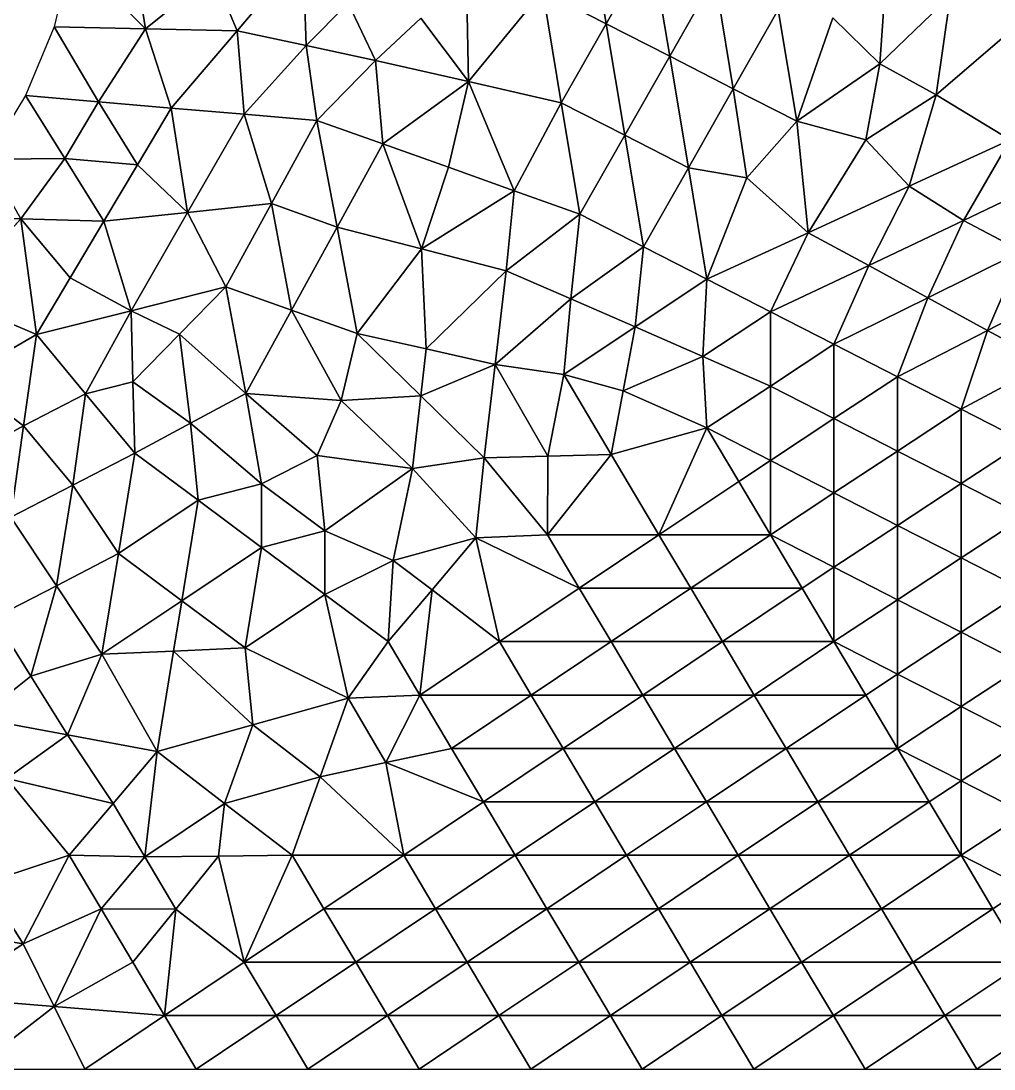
# Model space of a CAD drawing. Extents: x 100 to 350, y 100 to 150.
# Drawn here: x 308.81 to 329.27, y 100 to 122.03 of the extents above; entities that cross this region are included whole.
import ezdxf

# ---------------------------------------------------------------- set-up
doc = ezdxf.new("R2010")
doc.units = 0

msp = doc.modelspace()

# ---------------------------------------------------------------- linework, layer by layer
at = {"color": 1}
for p, q in [((320.727386, 124.315599), (321.118011, 121.971849)), ((321.118011, 121.971849), (320.727386, 124.315599)), ((311.433156, 121.866332), (311.122931, 123.82938)), ((311.122931, 123.82938), (311.433156, 121.866332)), ((321.118011, 121.971849), (322.063206, 123.632121)), ((322.063206, 123.632121), (321.118011, 121.971849)), ((322.453831, 121.288371), (322.063206, 123.632121)), ((322.063206, 123.632121), (322.453831, 121.288371)), ((311.433156, 121.866332), (309.876883, 123.435655)), ((309.876883, 123.435655), (311.433156, 121.866332)), ((314.737958, 123.446208), (313.355746, 121.822835)), ((313.355746, 121.822835), (314.737958, 123.446208)), ((314.737958, 123.446208), (314.812418, 121.511301)), ((314.812418, 121.511301), (314.737958, 123.446208)), ((326.87067, 121.125999), (327.01586, 123.241957)), ((327.01586, 123.241957), (326.87067, 121.125999)), ((312.862363, 123.022969), (311.433156, 121.866332)), ((311.433156, 121.866332), (312.862363, 123.022969)), ((313.355746, 121.822835), (312.862363, 123.022969)), ((312.862363, 123.022969), (313.355746, 121.822835)), ((318.220953, 120.755673), (318.175731, 122.976235)), ((318.175731, 122.976235), (318.220953, 120.755673)), ((323.399026, 122.948642), (322.453831, 121.288371)), ((322.453831, 121.288371), (323.399026, 122.948642)), ((323.789651, 120.604892), (323.399026, 122.948642)), ((323.399026, 122.948642), (323.789651, 120.604892)), ((319.782192, 122.655328), (318.220953, 120.755673)), ((318.220953, 120.755673), (319.782192, 122.655328)), ((320.172817, 120.311578), (319.782192, 122.655328)), ((321.118011, 121.971849), (319.782192, 122.655328)), ((319.782192, 122.655328), (320.172817, 120.311578)), ((319.782192, 122.655328), (321.118011, 121.971849)), ((326.87067, 121.125999), (328.35168, 122.558478)), ((328.35168, 122.558478), (326.87067, 121.125999)), ((328.052515, 120.480462), (328.35168, 122.558478)), ((328.35168, 122.558478), (328.052515, 120.480462)), ((314.812418, 121.511301), (315.690844, 122.404222)), ((315.690844, 122.404222), (314.812418, 121.511301)), ((316.26909, 121.199768), (315.690844, 122.404222)), ((315.690844, 122.404222), (316.26909, 121.199768)), ((317.222411, 122.088002), (316.26909, 121.199768)), ((316.26909, 121.199768), (317.222411, 122.088002)), ((317.222411, 122.088002), (318.220953, 120.755673)), ((318.220953, 120.755673), (317.222411, 122.088002)), ((324.734846, 122.265164), (323.789651, 120.604892)), ((323.789651, 120.604892), (324.734846, 122.265164)), ((325.125471, 119.921414), (324.734846, 122.265164)), ((324.734846, 122.265164), (325.125471, 119.921414)), ((325.885378, 122.095994), (325.125471, 119.921414)), ((325.125471, 119.921414), (325.885378, 122.095994)), ((326.87067, 121.125999), (325.885378, 122.095994)), ((325.885378, 122.095994), (326.87067, 121.125999)), ((309.510565, 121.90983), (311.433156, 121.866332)), ((311.433156, 121.866332), (309.510565, 121.90983)), ((309.510565, 121.90983), (310.4418, 120.329778)), ((310.4418, 120.329778), (309.510565, 121.90983)), ((310.4418, 120.329778), (311.433156, 121.866332)), ((311.433156, 121.866332), (310.4418, 120.329778)), ((311.433156, 121.866332), (311.973534, 120.199462)), ((313.355746, 121.822835), (311.433156, 121.866332)), ((311.433156, 121.866332), (313.355746, 121.822835)), ((311.973534, 120.199462), (311.433156, 121.866332)), ((320.172817, 120.311578), (321.118011, 121.971849)), ((321.118011, 121.971849), (320.172817, 120.311578)), ((322.453831, 121.288371), (321.118011, 121.971849)), ((321.118011, 121.971849), (321.508636, 119.628099)), ((321.118011, 121.971849), (322.453831, 121.288371)), ((321.508636, 119.628099), (321.118011, 121.971849)), ((329.6875, 121.875), (328.052515, 120.480462)), ((328.052515, 120.480462), (329.6875, 121.875)), ((311.973534, 120.199462), (313.355746, 121.822835)), ((313.355746, 121.822835), (311.973534, 120.199462)), ((313.505269, 120.069145), (313.355746, 121.822835)), ((313.355746, 121.822835), (314.812418, 121.511301)), ((314.812418, 121.511301), (313.355746, 121.822835)), ((313.355746, 121.822835), (313.505269, 120.069145)), ((313.505269, 120.069145), (314.812418, 121.511301)), ((314.812418, 121.511301), (313.505269, 120.069145)), ((315.037003, 119.938829), (314.812418, 121.511301)), ((314.812418, 121.511301), (316.26909, 121.199768)), ((314.812418, 121.511301), (315.037003, 119.938829)), ((316.26909, 121.199768), (314.812418, 121.511301)), ((316.26909, 121.199768), (315.037003, 119.938829)), ((315.037003, 119.938829), (316.26909, 121.199768)), ((316.418613, 119.446079), (316.26909, 121.199768)), ((318.220953, 120.755673), (316.26909, 121.199768)), ((316.26909, 121.199768), (316.418613, 119.446079)), ((316.26909, 121.199768), (318.220953, 120.755673)), ((321.508636, 119.628099), (322.453831, 121.288371)), ((322.453831, 121.288371), (321.508636, 119.628099)), ((322.453831, 121.288371), (323.789651, 120.604892)), ((322.844456, 118.944621), (322.453831, 121.288371)), ((323.789651, 120.604892), (322.453831, 121.288371)), ((322.453831, 121.288371), (322.844456, 118.944621)), ((325.125471, 119.921414), (326.87067, 121.125999)), ((326.87067, 121.125999), (325.125471, 119.921414)), ((326.579244, 119.531965), (326.87067, 121.125999)), ((326.87067, 121.125999), (326.579244, 119.531965)), ((326.87067, 121.125999), (328.052515, 120.480462)), ((328.052515, 120.480462), (326.87067, 121.125999)), ((316.418613, 119.446079), (318.220953, 120.755673)), ((318.220953, 120.755673), (316.418613, 119.446079)), ((318.220953, 120.755673), (317.800223, 118.953328)), ((317.800223, 118.953328), (318.220953, 120.755673)), ((320.172817, 120.311578), (318.220953, 120.755673)), ((318.220953, 120.755673), (319.181832, 118.460578)), ((319.181832, 118.460578), (318.220953, 120.755673)), ((318.220953, 120.755673), (320.172817, 120.311578)), ((323.789651, 120.604892), (322.844456, 118.944621)), ((322.844456, 118.944621), (323.789651, 120.604892)), ((324.071108, 118.729881), (323.789651, 120.604892)), ((323.789651, 120.604892), (325.125471, 119.921414)), ((325.125471, 119.921414), (323.789651, 120.604892)), ((323.789651, 120.604892), (324.071108, 118.729881)), ((308.910065, 120.460095), (310.4418, 120.329778)), ((309.732898, 119.139389), (308.910065, 120.460095)), ((310.4418, 120.329778), (308.910065, 120.460095)), ((308.910065, 120.460095), (309.732898, 119.139389)), ((309.732898, 119.139389), (310.4418, 120.329778)), ((310.4418, 120.329778), (309.732898, 119.139389)), ((311.973534, 120.199462), (310.4418, 120.329778)), ((310.4418, 120.329778), (311.264633, 119.009072)), ((310.4418, 120.329778), (311.973534, 120.199462)), ((311.264633, 119.009072), (310.4418, 120.329778)), ((319.181832, 118.460578), (320.172817, 120.311578)), ((320.172817, 120.311578), (319.181832, 118.460578)), ((321.508636, 119.628099), (320.172817, 120.311578)), ((320.172817, 120.311578), (320.563442, 117.967828)), ((320.172817, 120.311578), (321.508636, 119.628099)), ((320.563442, 117.967828), (320.172817, 120.311578)), ((326.579244, 119.531965), (328.052515, 120.480462)), ((328.052515, 120.480462), (326.579244, 119.531965)), ((328.052515, 120.480462), (327.486681, 118.554342)), ((327.486681, 118.554342), (328.052515, 120.480462)), ((329.612481, 119.531077), (328.052515, 120.480462)), ((328.052515, 120.480462), (329.612481, 119.531077)), ((311.973534, 120.199462), (311.264633, 119.009072)), ((311.264633, 119.009072), (311.973534, 120.199462)), ((311.973534, 120.199462), (313.505269, 120.069145)), ((312.31734, 118.004761), (311.973534, 120.199462)), ((313.505269, 120.069145), (311.973534, 120.199462)), ((311.973534, 120.199462), (312.31734, 118.004761)), ((312.31734, 118.004761), (313.505269, 120.069145)), ((313.505269, 120.069145), (312.31734, 118.004761)), ((314.078949, 118.19084), (313.505269, 120.069145)), ((313.505269, 120.069145), (315.037003, 119.938829)), ((313.505269, 120.069145), (314.078949, 118.19084)), ((315.037003, 119.938829), (313.505269, 120.069145)), ((315.037003, 119.938829), (314.078949, 118.19084)), ((314.078949, 118.19084), (315.037003, 119.938829)), ((315.037003, 119.938829), (316.418613, 119.446079)), ((316.418613, 119.446079), (315.037003, 119.938829)), ((315.037003, 119.938829), (315.460559, 117.698089)), ((315.460559, 117.698089), (315.037003, 119.938829)), ((325.125471, 119.921414), (324.071108, 118.729881)), ((324.071108, 118.729881), (325.125471, 119.921414)), ((325.125471, 119.921414), (326.579244, 119.531965)), ((326.579244, 119.531965), (325.125471, 119.921414)), ((325.125471, 119.921414), (325.360881, 117.577606)), ((325.360881, 117.577606), (325.125471, 119.921414)), ((320.563442, 117.967828), (321.508636, 119.628099)), ((321.508636, 119.628099), (320.563442, 117.967828)), ((321.508636, 119.628099), (322.844456, 118.944621)), ((321.899261, 117.284349), (321.508636, 119.628099)), ((322.844456, 118.944621), (321.508636, 119.628099)), ((321.508636, 119.628099), (321.899261, 117.284349)), ((315.460559, 117.698089), (316.418613, 119.446079)), ((316.418613, 119.446079), (315.460559, 117.698089)), ((316.418613, 119.446079), (317.23619, 117.237092)), ((317.800223, 118.953328), (316.418613, 119.446079)), ((316.418613, 119.446079), (317.800223, 118.953328)), ((317.23619, 117.237092), (316.418613, 119.446079)), ((325.360881, 117.577606), (326.579244, 119.531965)), ((326.579244, 119.531965), (325.360881, 117.577606)), ((326.579244, 119.531965), (327.486681, 118.554342)), ((327.486681, 118.554342), (326.579244, 119.531965)), ((327.486681, 118.554342), (329.612481, 119.531077)), ((329.612481, 119.531077), (327.486681, 118.554342)), ((329.612481, 119.531077), (328.630056, 117.83826)), ((328.630056, 117.83826), (329.612481, 119.531077)), ((309.732898, 119.139389), (308.09017, 119.122147)), ((308.09017, 119.122147), (309.732898, 119.139389)), ((308.09017, 119.122147), (308.813399, 117.873807)), ((308.813399, 117.873807), (308.09017, 119.122147)), ((309.732898, 119.139389), (308.813399, 117.873807)), ((308.813399, 117.873807), (309.732898, 119.139389)), ((310.555731, 117.818682), (309.732898, 119.139389)), ((309.732898, 119.139389), (311.264633, 119.009072)), ((311.264633, 119.009072), (309.732898, 119.139389)), ((309.732898, 119.139389), (310.555731, 117.818682)), ((311.264633, 119.009072), (310.555731, 117.818682)), ((310.555731, 117.818682), (311.264633, 119.009072)), ((311.264633, 119.009072), (312.31734, 118.004761)), ((312.31734, 118.004761), (311.264633, 119.009072)), ((317.800223, 118.953328), (317.23619, 117.237092)), ((317.23619, 117.237092), (317.800223, 118.953328)), ((317.800223, 118.953328), (319.181832, 118.460578)), ((319.181832, 118.460578), (317.800223, 118.953328)), ((322.844456, 118.944621), (321.899261, 117.284349)), ((321.899261, 117.284349), (322.844456, 118.944621)), ((322.844456, 118.944621), (324.071108, 118.729881)), ((323.235081, 116.600871), (322.844456, 118.944621)), ((324.071108, 118.729881), (322.844456, 118.944621)), ((322.844456, 118.944621), (323.235081, 116.600871)), ((324.071108, 118.729881), (323.235081, 116.600871)), ((323.235081, 116.600871), (324.071108, 118.729881)), ((325.360881, 117.577606), (324.071108, 118.729881)), ((324.071108, 118.729881), (325.360881, 117.577606)), ((327.486681, 118.554342), (325.360881, 117.577606)), ((325.360881, 117.577606), (327.486681, 118.554342)), ((326.638758, 116.888684), (327.486681, 118.554342)), ((327.486681, 118.554342), (326.638758, 116.888684)), ((327.486681, 118.554342), (328.630056, 117.83826)), ((328.630056, 117.83826), (327.486681, 118.554342)), ((328.630056, 117.83826), (330.329438, 118.645673)), ((330.329438, 118.645673), (328.630056, 117.83826)), ((319.181832, 118.460578), (317.23619, 117.237092)), ((317.23619, 117.237092), (319.181832, 118.460578)), ((319.011822, 116.776094), (319.181832, 118.460578)), ((319.181832, 118.460578), (319.011822, 116.776094)), ((319.181832, 118.460578), (320.563442, 117.967828)), ((320.563442, 117.967828), (319.181832, 118.460578)), ((312.31734, 118.004761), (314.078949, 118.19084)), ((314.078949, 118.19084), (312.31734, 118.004761)), ((314.078949, 118.19084), (313.120895, 116.44285)), ((313.120895, 116.44285), (314.078949, 118.19084)), ((314.502505, 115.9501), (314.078949, 118.19084)), ((314.078949, 118.19084), (315.460559, 117.698089)), ((315.460559, 117.698089), (314.078949, 118.19084)), ((314.078949, 118.19084), (314.502505, 115.9501)), ((308.813399, 117.873807), (307.071068, 117.928932)), ((307.071068, 117.928932), (308.813399, 117.873807)), ((307.303817, 116.219447), (308.813399, 117.873807)), ((308.813399, 117.873807), (307.303817, 116.219447)), ((309.846829, 116.628292), (308.813399, 117.873807)), ((308.813399, 117.873807), (309.137927, 115.437902)), ((308.813399, 117.873807), (310.555731, 117.818682)), ((309.137927, 115.437902), (308.813399, 117.873807)), ((310.555731, 117.818682), (308.813399, 117.873807)), ((308.813399, 117.873807), (309.846829, 116.628292)), ((312.31734, 118.004761), (310.555731, 117.818682)), ((310.555731, 117.818682), (312.31734, 118.004761)), ((312.31734, 118.004761), (311.129411, 115.940376)), ((311.129411, 115.940376), (312.31734, 118.004761)), ((313.120895, 116.44285), (312.31734, 118.004761)), ((312.31734, 118.004761), (313.120895, 116.44285)), ((320.563442, 117.967828), (319.011822, 116.776094)), ((319.011822, 116.776094), (320.563442, 117.967828)), ((320.563442, 117.967828), (320.370537, 116.18798)), ((320.370537, 116.18798), (320.563442, 117.967828)), ((320.563442, 117.967828), (321.899261, 117.284349)), ((321.899261, 117.284349), (320.563442, 117.967828)), ((309.846829, 116.628292), (310.555731, 117.818682)), ((310.555731, 117.818682), (309.846829, 116.628292)), ((310.555731, 117.818682), (311.129411, 115.940376)), ((311.129411, 115.940376), (310.555731, 117.818682)), ((315.460559, 117.698089), (314.502505, 115.9501)), ((314.502505, 115.9501), (315.460559, 117.698089)), ((315.884114, 115.45735), (315.460559, 117.698089)), ((317.23619, 117.237092), (315.460559, 117.698089)), ((315.460559, 117.698089), (315.884114, 115.45735)), ((315.460559, 117.698089), (317.23619, 117.237092)), ((326.638758, 116.888684), (328.630056, 117.83826)), ((328.630056, 117.83826), (326.638758, 116.888684)), ((327.877306, 116.210592), (328.630056, 117.83826)), ((328.630056, 117.83826), (327.877306, 116.210592)), ((328.630056, 117.83826), (329.847892, 117.187269)), ((329.847892, 117.187269), (328.630056, 117.83826)), ((323.235081, 116.600871), (325.360881, 117.577606)), ((325.360881, 117.577606), (323.235081, 116.600871)), ((325.360881, 117.577606), (324.570901, 115.917392)), ((324.570901, 115.917392), (325.360881, 117.577606)), ((325.360881, 117.577606), (326.638758, 116.888684)), ((326.638758, 116.888684), (325.360881, 117.577606)), ((315.884114, 115.45735), (317.23619, 117.237092)), ((317.23619, 117.237092), (315.884114, 115.45735)), ((317.23619, 117.237092), (319.011822, 116.776094)), ((319.011822, 116.776094), (317.23619, 117.237092)), ((317.23619, 117.237092), (317.332419, 115.134761)), ((317.332419, 115.134761), (317.23619, 117.237092)), ((321.899261, 117.284349), (320.370537, 116.18798)), ((320.370537, 116.18798), (321.899261, 117.284349)), ((321.899261, 117.284349), (321.729251, 115.599865)), ((321.729251, 115.599865), (321.899261, 117.284349)), ((323.235081, 116.600871), (321.899261, 117.284349)), ((321.899261, 117.284349), (323.235081, 116.600871)), ((329.847892, 117.187269), (327.877306, 116.210592)), ((327.877306, 116.210592), (329.847892, 117.187269)), ((329.135519, 115.527084), (329.847892, 117.187269)), ((329.847892, 117.187269), (329.135519, 115.527084)), ((319.011822, 116.776094), (317.332419, 115.134761)), ((317.332419, 115.134761), (319.011822, 116.776094)), ((318.780723, 114.812173), (319.011822, 116.776094)), ((319.011822, 116.776094), (318.780723, 114.812173)), ((320.370537, 116.18798), (319.011822, 116.776094)), ((319.011822, 116.776094), (320.370537, 116.18798)), ((324.570901, 115.917392), (326.638758, 116.888684)), ((326.638758, 116.888684), (324.570901, 115.917392)), ((325.906721, 115.233914), (326.638758, 116.888684)), ((326.638758, 116.888684), (325.906721, 115.233914)), ((326.638758, 116.888684), (327.877306, 116.210592)), ((327.877306, 116.210592), (326.638758, 116.888684)), ((309.137927, 115.437902), (309.846829, 116.628292)), ((309.846829, 116.628292), (309.137927, 115.437902)), ((311.129411, 115.940376), (309.846829, 116.628292)), ((309.846829, 116.628292), (311.129411, 115.940376)), ((321.729251, 115.599865), (323.235081, 116.600871)), ((323.235081, 116.600871), (321.729251, 115.599865)), ((323.150076, 114.977379), (323.235081, 116.600871)), ((323.235081, 116.600871), (323.150076, 114.977379)), ((324.570901, 115.917392), (323.235081, 116.600871)), ((323.235081, 116.600871), (324.570901, 115.917392)), ((311.129411, 115.940376), (313.120895, 116.44285)), ((313.120895, 116.44285), (311.129411, 115.940376)), ((313.120895, 116.44285), (312.143997, 115.443237)), ((312.143997, 115.443237), (313.120895, 116.44285)), ((313.54445, 114.202111), (313.120895, 116.44285)), ((313.120895, 116.44285), (314.502505, 115.9501)), ((314.502505, 115.9501), (313.120895, 116.44285)), ((313.120895, 116.44285), (313.54445, 114.202111)), ((331.028497, 116.503733), (329.135519, 115.527084)), ((329.135519, 115.527084), (331.028497, 116.503733)), ((309.137927, 115.437902), (307.303817, 116.219447)), ((307.303817, 116.219447), (309.137927, 115.437902)), ((320.370537, 116.18798), (318.780723, 114.812173)), ((318.780723, 114.812173), (320.370537, 116.18798)), ((320.370537, 116.18798), (320.223421, 114.59886)), ((320.223421, 114.59886), (320.370537, 116.18798)), ((321.729251, 115.599865), (320.370537, 116.18798)), ((320.370537, 116.18798), (321.729251, 115.599865)), ((327.877306, 116.210592), (325.906721, 115.233914)), ((325.906721, 115.233914), (327.877306, 116.210592)), ((327.242541, 114.550435), (327.877306, 116.210592)), ((327.877306, 116.210592), (327.242541, 114.550435)), ((329.135519, 115.527084), (327.877306, 116.210592)), ((327.877306, 116.210592), (329.135519, 115.527084)), ((311.129411, 115.940376), (309.137927, 115.437902)), ((309.137927, 115.437902), (311.129411, 115.940376)), ((310.171357, 114.192387), (311.129411, 115.940376)), ((311.129411, 115.940376), (310.171357, 114.192387)), ((311.129411, 115.940376), (312.143997, 115.443237)), ((311.167099, 114.443624), (311.129411, 115.940376)), ((312.143997, 115.443237), (311.129411, 115.940376)), ((311.129411, 115.940376), (311.167099, 114.443624)), ((314.502505, 115.9501), (313.54445, 114.202111)), ((313.54445, 114.202111), (314.502505, 115.9501)), ((315.547127, 114.053613), (314.502505, 115.9501)), ((314.502505, 115.9501), (315.884114, 115.45735)), ((315.884114, 115.45735), (314.502505, 115.9501)), ((314.502505, 115.9501), (315.547127, 114.053613)), ((324.570901, 115.917392), (323.150076, 114.977379)), ((323.150076, 114.977379), (324.570901, 115.917392)), ((324.570901, 115.917392), (324.570901, 114.354892)), ((325.906721, 115.233914), (324.570901, 115.917392)), ((324.570901, 115.917392), (325.906721, 115.233914)), ((324.570901, 114.354892), (324.570901, 115.917392)), ((307.536566, 114.509962), (309.137927, 115.437902)), ((309.137927, 115.437902), (307.536566, 114.509962)), ((309.137927, 115.437902), (308.8683, 113.519223)), ((308.8683, 113.519223), (309.137927, 115.437902)), ((309.137927, 115.437902), (310.171357, 114.192387)), ((310.171357, 114.192387), (309.137927, 115.437902)), ((312.143997, 115.443237), (311.167099, 114.443624)), ((311.167099, 114.443624), (312.143997, 115.443237)), ((312.143997, 115.443237), (313.54445, 114.202111)), ((313.54445, 114.202111), (312.143997, 115.443237)), ((312.143997, 115.443237), (312.374619, 113.574491)), ((312.374619, 113.574491), (312.143997, 115.443237)), ((315.884114, 115.45735), (315.547127, 114.053613)), ((315.547127, 114.053613), (315.884114, 115.45735)), ((317.216869, 114.152801), (315.884114, 115.45735)), ((317.332419, 115.134761), (315.884114, 115.45735)), ((315.884114, 115.45735), (317.216869, 114.152801)), ((315.884114, 115.45735), (317.332419, 115.134761)), ((320.223421, 114.59886), (321.729251, 115.599865)), ((321.729251, 115.599865), (320.223421, 114.59886)), ((321.477269, 114.257121), (321.729251, 115.599865)), ((321.729251, 115.599865), (321.477269, 114.257121)), ((323.150076, 114.977379), (321.729251, 115.599865)), ((321.729251, 115.599865), (323.150076, 114.977379)), ((329.135519, 115.527084), (327.242541, 114.550435)), ((327.242541, 114.550435), (329.135519, 115.527084)), ((329.135519, 115.527084), (328.57836, 113.866957)), ((328.57836, 113.866957), (329.135519, 115.527084)), ((330.393731, 114.843577), (329.135519, 115.527084)), ((329.135519, 115.527084), (330.393731, 114.843577)), ((324.570901, 114.354892), (325.906721, 115.233914)), ((325.906721, 115.233914), (324.570901, 114.354892)), ((325.906721, 115.233914), (327.242541, 114.550435)), ((327.242541, 114.550435), (325.906721, 115.233914)), ((325.906721, 115.233914), (325.906721, 113.671414)), ((325.906721, 113.671414), (325.906721, 115.233914)), ((317.332419, 115.134761), (317.216869, 114.152801)), ((317.216869, 114.152801), (317.332419, 115.134761)), ((318.780723, 114.812173), (317.332419, 115.134761)), ((317.332419, 115.134761), (318.780723, 114.812173)), ((317.216869, 114.152801), (318.780723, 114.812173)), ((318.780723, 114.812173), (317.216869, 114.152801)), ((318.780723, 114.812173), (318.549624, 112.848251)), ((318.549624, 112.848251), (318.780723, 114.812173)), ((319.887455, 112.881314), (318.780723, 114.812173)), ((318.780723, 114.812173), (320.223421, 114.59886)), ((320.223421, 114.59886), (318.780723, 114.812173)), ((318.780723, 114.812173), (319.887455, 112.881314)), ((323.150076, 114.977379), (321.477269, 114.257121)), ((321.477269, 114.257121), (323.150076, 114.977379)), ((323.150076, 114.977379), (323.235081, 113.475871)), ((324.570901, 114.354892), (323.150076, 114.977379)), ((323.235081, 113.475871), (323.150076, 114.977379)), ((323.150076, 114.977379), (324.570901, 114.354892)), ((328.57836, 113.866957), (330.393731, 114.843577)), ((330.393731, 114.843577), (328.57836, 113.866957)), ((320.223421, 114.59886), (319.887455, 112.881314)), ((319.887455, 112.881314), (320.223421, 114.59886)), ((321.225286, 112.914376), (320.223421, 114.59886)), ((320.223421, 114.59886), (321.477269, 114.257121)), ((321.477269, 114.257121), (320.223421, 114.59886)), ((320.223421, 114.59886), (321.225286, 112.914376)), ((307.536566, 114.509962), (308.8683, 113.519223)), ((308.8683, 113.519223), (307.536566, 114.509962)), ((310.171357, 114.192387), (311.167099, 114.443624)), ((311.167099, 114.443624), (310.171357, 114.192387)), ((311.204787, 112.946872), (311.167099, 114.443624)), ((311.167099, 114.443624), (312.374619, 113.574491)), ((312.374619, 113.574491), (311.167099, 114.443624)), ((311.167099, 114.443624), (311.204787, 112.946872)), ((323.235081, 113.475871), (324.570901, 114.354892)), ((324.570901, 114.354892), (323.235081, 113.475871)), ((324.570901, 112.792392), (324.570901, 114.354892)), ((325.906721, 113.671414), (324.570901, 114.354892)), ((324.570901, 114.354892), (324.570901, 112.792392)), ((324.570901, 114.354892), (325.906721, 113.671414)), ((327.242541, 114.550435), (325.906721, 113.671414)), ((325.906721, 113.671414), (327.242541, 114.550435)), ((327.242541, 112.987935), (327.242541, 114.550435)), ((327.242541, 114.550435), (328.57836, 113.866957)), ((327.242541, 114.550435), (327.242541, 112.987935)), ((328.57836, 113.866957), (327.242541, 114.550435)), ((308.8683, 113.519223), (310.171357, 114.192387)), ((310.171357, 114.192387), (308.8683, 113.519223)), ((309.901729, 112.273708), (310.171357, 114.192387)), ((310.171357, 114.192387), (309.901729, 112.273708)), ((310.171357, 114.192387), (311.204787, 112.946872)), ((311.204787, 112.946872), (310.171357, 114.192387)), ((313.54445, 114.202111), (312.374619, 113.574491)), ((312.374619, 113.574491), (313.54445, 114.202111)), ((313.54445, 114.202111), (315.547127, 114.053613)), ((313.87333, 112.303005), (313.54445, 114.202111)), ((315.547127, 114.053613), (313.54445, 114.202111)), ((313.54445, 114.202111), (315.043264, 112.899243)), ((315.043264, 112.899243), (313.54445, 114.202111)), ((313.54445, 114.202111), (313.87333, 112.303005)), ((315.547127, 114.053613), (317.216869, 114.152801)), ((317.216869, 114.152801), (315.547127, 114.053613)), ((317.216869, 114.152801), (317.046348, 112.625222)), ((317.046348, 112.625222), (317.216869, 114.152801)), ((318.549624, 112.848251), (317.216869, 114.152801)), ((317.216869, 114.152801), (318.549624, 112.848251)), ((321.477269, 114.257121), (321.225286, 112.914376)), ((321.225286, 112.914376), (321.477269, 114.257121)), ((321.477269, 114.257121), (323.235081, 113.475871)), ((323.235081, 113.475871), (321.477269, 114.257121)), ((315.547127, 114.053613), (315.043264, 112.899243)), ((315.043264, 112.899243), (315.547127, 114.053613)), ((315.547127, 114.053613), (317.046348, 112.625222)), ((317.046348, 112.625222), (315.547127, 114.053613)), ((328.57836, 113.866957), (327.242541, 112.987935)), ((327.242541, 112.987935), (328.57836, 113.866957)), ((328.57836, 112.304457), (328.57836, 113.866957)), ((329.91418, 113.183478), (328.57836, 113.866957)), ((328.57836, 113.866957), (328.57836, 112.304457)), ((328.57836, 113.866957), (329.91418, 113.183478)), ((307.41609, 112.718671), (308.8683, 113.519223)), ((308.8683, 113.519223), (307.41609, 112.718671)), ((308.8683, 113.519223), (308.598672, 111.600544)), ((308.598672, 111.600544), (308.8683, 113.519223)), ((309.901729, 112.273708), (308.8683, 113.519223)), ((308.8683, 113.519223), (309.901729, 112.273708)), ((312.374619, 113.574491), (311.204787, 112.946872)), ((311.204787, 112.946872), (312.374619, 113.574491)), ((312.374619, 113.574491), (312.53652, 111.956132)), ((313.87333, 112.303005), (312.374619, 113.574491)), ((312.374619, 113.574491), (313.87333, 112.303005)), ((312.53652, 111.956132), (312.374619, 113.574491)), ((323.235081, 113.475871), (321.225286, 112.914376)), ((321.225286, 112.914376), (323.235081, 113.475871)), ((322.227151, 111.229892), (323.235081, 113.475871)), ((323.235081, 113.475871), (322.227151, 111.229892)), ((323.235081, 113.475871), (324.570901, 112.792392)), ((323.902991, 112.352882), (323.235081, 113.475871)), ((324.570901, 112.792392), (323.235081, 113.475871)), ((323.235081, 113.475871), (323.902991, 112.352882)), ((325.906721, 113.671414), (324.570901, 112.792392)), ((324.570901, 112.792392), (325.906721, 113.671414)), ((325.906721, 113.671414), (325.906721, 112.108914)), ((327.242541, 112.987935), (325.906721, 113.671414)), ((325.906721, 113.671414), (327.242541, 112.987935)), ((325.906721, 112.108914), (325.906721, 113.671414)), ((328.57836, 112.304457), (329.91418, 113.183478)), ((329.91418, 113.183478), (328.57836, 112.304457)), ((309.901729, 112.273708), (311.204787, 112.946872)), ((311.204787, 112.946872), (309.901729, 112.273708)), ((311.204787, 112.946872), (310.86068, 110.833143)), ((310.86068, 110.833143), (311.204787, 112.946872)), ((312.53652, 111.956132), (311.204787, 112.946872)), ((311.204787, 112.946872), (312.53652, 111.956132)), ((313.87333, 112.303005), (315.043264, 112.899243)), ((315.043264, 112.899243), (313.87333, 112.303005)), ((317.046348, 112.625222), (315.043264, 112.899243)), ((315.043264, 112.899243), (315.205063, 111.312265)), ((315.043264, 112.899243), (317.046348, 112.625222)), ((315.205063, 111.312265), (315.043264, 112.899243)), ((317.046348, 112.625222), (318.549624, 112.848251)), ((318.549624, 112.848251), (317.046348, 112.625222)), ((318.549624, 112.848251), (318.379614, 111.163767)), ((318.379614, 111.163767), (318.549624, 112.848251)), ((318.549624, 112.848251), (319.887455, 112.881314)), ((319.887455, 112.881314), (318.549624, 112.848251)), ((319.883401, 111.229892), (318.549624, 112.848251)), ((318.549624, 112.848251), (319.883401, 111.229892)), ((321.225286, 112.914376), (319.883401, 111.229892)), ((319.883401, 111.229892), (321.225286, 112.914376)), ((319.887455, 112.881314), (319.883401, 111.229892)), ((319.883401, 111.229892), (319.887455, 112.881314)), ((321.225286, 112.914376), (319.887455, 112.881314)), ((319.887455, 112.881314), (321.225286, 112.914376)), ((322.227151, 111.229892), (321.225286, 112.914376)), ((321.225286, 112.914376), (322.227151, 111.229892)), ((325.906721, 112.108914), (327.242541, 112.987935)), ((327.242541, 112.987935), (325.906721, 112.108914)), ((327.242541, 111.425435), (327.242541, 112.987935)), ((327.242541, 112.987935), (328.57836, 112.304457)), ((328.57836, 112.304457), (327.242541, 112.987935)), ((327.242541, 112.987935), (327.242541, 111.425435)), ((315.205063, 111.312265), (317.046348, 112.625222)), ((317.046348, 112.625222), (315.205063, 111.312265)), ((317.046348, 112.625222), (316.6364, 110.688944)), ((316.6364, 110.688944), (317.046348, 112.625222)), ((318.379614, 111.163767), (317.046348, 112.625222)), ((317.046348, 112.625222), (318.379614, 111.163767)), ((324.570901, 112.792392), (323.902991, 112.352882)), ((323.902991, 112.352882), (324.570901, 112.792392)), ((324.570901, 112.792392), (324.570901, 111.229892)), ((325.906721, 112.108914), (324.570901, 112.792392)), ((324.570901, 112.792392), (325.906721, 112.108914)), ((324.570901, 111.229892), (324.570901, 112.792392)), ((323.902991, 112.352882), (322.227151, 111.229892)), ((322.227151, 111.229892), (323.902991, 112.352882)), ((324.570901, 111.229892), (323.902991, 112.352882)), ((323.902991, 112.352882), (324.570901, 111.229892)), ((308.598672, 111.600544), (309.901729, 112.273708)), ((309.901729, 112.273708), (308.598672, 111.600544)), ((309.557623, 110.159979), (309.901729, 112.273708)), ((309.901729, 112.273708), (309.557623, 110.159979)), ((310.86068, 110.833143), (309.901729, 112.273708)), ((309.901729, 112.273708), (310.86068, 110.833143)), ((312.53652, 111.956132), (313.87333, 112.303005)), ((313.87333, 112.303005), (312.53652, 111.956132)), ((313.868254, 110.965393), (313.87333, 112.303005)), ((313.87333, 112.303005), (313.868254, 110.965393)), ((315.205063, 111.312265), (313.87333, 112.303005)), ((313.87333, 112.303005), (315.205063, 111.312265)), ((327.242541, 111.425435), (328.57836, 112.304457)), ((328.57836, 112.304457), (327.242541, 111.425435)), ((328.57836, 112.304457), (329.91418, 111.620978)), ((328.57836, 112.304457), (328.57836, 110.741957)), ((329.91418, 111.620978), (328.57836, 112.304457)), ((328.57836, 110.741957), (328.57836, 112.304457)), ((310.86068, 110.833143), (312.53652, 111.956132)), ((312.53652, 111.956132), (310.86068, 110.833143)), ((312.53652, 111.956132), (312.192414, 109.842404)), ((312.192414, 109.842404), (312.53652, 111.956132)), ((313.868254, 110.965393), (312.53652, 111.956132)), ((312.53652, 111.956132), (313.868254, 110.965393)), ((324.570901, 111.229892), (325.906721, 112.108914)), ((325.906721, 112.108914), (324.570901, 111.229892)), ((325.906721, 112.108914), (327.242541, 111.425435)), ((327.242541, 111.425435), (325.906721, 112.108914)), ((325.906721, 112.108914), (325.906721, 110.546414)), ((325.906721, 110.546414), (325.906721, 112.108914)), ((309.557623, 110.159979), (308.598672, 111.600544)), ((308.598672, 111.600544), (309.557623, 110.159979)), ((329.91418, 111.620978), (328.57836, 110.741957)), ((328.57836, 110.741957), (329.91418, 111.620978)), ((315.205063, 111.312265), (313.868254, 110.965393)), ((313.868254, 110.965393), (315.205063, 111.312265)), ((315.199987, 109.974653), (315.205063, 111.312265)), ((315.205063, 111.312265), (315.199987, 109.974653)), ((316.6364, 110.688944), (315.205063, 111.312265)), ((315.205063, 111.312265), (316.6364, 110.688944)), ((325.906721, 110.546414), (327.242541, 111.425435)), ((327.242541, 111.425435), (325.906721, 110.546414)), ((327.242541, 109.862935), (327.242541, 111.425435)), ((327.242541, 111.425435), (328.57836, 110.741957)), ((327.242541, 111.425435), (327.242541, 109.862935)), ((328.57836, 110.741957), (327.242541, 111.425435)), ((316.6364, 110.688944), (318.379614, 111.163767)), ((318.379614, 111.163767), (316.6364, 110.688944)), ((318.379614, 111.163767), (317.455668, 110.073841)), ((317.455668, 110.073841), (318.379614, 111.163767)), ((318.379614, 111.163767), (319.883401, 111.229892)), ((319.883401, 111.229892), (318.379614, 111.163767)), ((320.551311, 110.106903), (318.379614, 111.163767)), ((318.379614, 111.163767), (318.875471, 108.983914)), ((318.875471, 108.983914), (318.379614, 111.163767)), ((318.379614, 111.163767), (320.551311, 110.106903)), ((319.883401, 111.229892), (322.227151, 111.229892)), ((322.227151, 111.229892), (319.883401, 111.229892)), ((319.883401, 111.229892), (320.551311, 110.106903)), ((320.551311, 110.106903), (319.883401, 111.229892)), ((320.551311, 110.106903), (322.227151, 111.229892)), ((322.227151, 111.229892), (320.551311, 110.106903)), ((322.227151, 111.229892), (324.570901, 111.229892)), ((322.895061, 110.106903), (322.227151, 111.229892)), ((324.570901, 111.229892), (322.227151, 111.229892)), ((322.227151, 111.229892), (322.895061, 110.106903)), ((322.895061, 110.106903), (324.570901, 111.229892)), ((324.570901, 111.229892), (322.895061, 110.106903)), ((324.570901, 111.229892), (325.906721, 110.546414)), ((325.238811, 110.106903), (324.570901, 111.229892)), ((325.906721, 110.546414), (324.570901, 111.229892)), ((324.570901, 111.229892), (325.238811, 110.106903)), ((309.557623, 110.159979), (310.86068, 110.833143)), ((310.86068, 110.833143), (309.557623, 110.159979)), ((310.86068, 110.833143), (310.516574, 108.719414)), ((310.516574, 108.719414), (310.86068, 110.833143)), ((312.192414, 109.842404), (310.86068, 110.833143)), ((310.86068, 110.833143), (312.192414, 109.842404)), ((313.868254, 110.965393), (312.192414, 109.842404)), ((312.192414, 109.842404), (313.868254, 110.965393)), ((313.868254, 110.965393), (313.524147, 108.851664)), ((313.524147, 108.851664), (313.868254, 110.965393)), ((313.868254, 110.965393), (315.199987, 109.974653)), ((315.199987, 109.974653), (313.868254, 110.965393)), ((315.199987, 109.974653), (316.6364, 110.688944)), ((316.6364, 110.688944), (315.199987, 109.974653)), ((316.531721, 108.983914), (316.6364, 110.688944)), ((316.6364, 110.688944), (316.531721, 108.983914)), ((316.6364, 110.688944), (317.455668, 110.073841)), ((317.455668, 110.073841), (316.6364, 110.688944)), ((328.57836, 110.741957), (327.242541, 109.862935)), ((327.242541, 109.862935), (328.57836, 110.741957)), ((328.57836, 110.741957), (329.91418, 110.058478)), ((329.91418, 110.058478), (328.57836, 110.741957)), ((328.57836, 110.741957), (328.57836, 109.179457)), ((328.57836, 109.179457), (328.57836, 110.741957)), ((325.906721, 110.546414), (325.238811, 110.106903)), ((325.238811, 110.106903), (325.906721, 110.546414)), ((325.906721, 110.546414), (325.906721, 108.983914)), ((327.242541, 109.862935), (325.906721, 110.546414)), ((325.906721, 110.546414), (327.242541, 109.862935)), ((325.906721, 108.983914), (325.906721, 110.546414)), ((308.254565, 109.486815), (309.557623, 110.159979)), ((309.557623, 110.159979), (308.254565, 109.486815)), ((309.023961, 108.254632), (309.557623, 110.159979)), ((309.557623, 110.159979), (309.023961, 108.254632)), ((309.557623, 110.159979), (310.516574, 108.719414)), ((310.516574, 108.719414), (309.557623, 110.159979)), ((313.524147, 108.851664), (315.199987, 109.974653)), ((315.199987, 109.974653), (313.524147, 108.851664)), ((315.199987, 109.974653), (315.695844, 107.7948)), ((316.531721, 108.983914), (315.199987, 109.974653)), ((315.199987, 109.974653), (316.531721, 108.983914)), ((315.695844, 107.7948), (315.199987, 109.974653)), ((317.455668, 110.073841), (316.531721, 108.983914)), ((316.531721, 108.983914), (317.455668, 110.073841)), ((317.199631, 107.860925), (317.455668, 110.073841)), ((317.455668, 110.073841), (317.199631, 107.860925)), ((317.455668, 110.073841), (318.875471, 108.983914)), ((318.875471, 108.983914), (317.455668, 110.073841)), ((318.875471, 108.983914), (320.551311, 110.106903)), ((320.551311, 110.106903), (318.875471, 108.983914)), ((320.551311, 110.106903), (322.895061, 110.106903)), ((320.551311, 110.106903), (321.219221, 108.983914)), ((322.895061, 110.106903), (320.551311, 110.106903)), ((321.219221, 108.983914), (320.551311, 110.106903)), ((322.895061, 110.106903), (321.219221, 108.983914)), ((321.219221, 108.983914), (322.895061, 110.106903)), ((323.562971, 108.983914), (322.895061, 110.106903)), ((325.238811, 110.106903), (322.895061, 110.106903)), ((322.895061, 110.106903), (323.562971, 108.983914)), ((322.895061, 110.106903), (325.238811, 110.106903)), ((325.238811, 110.106903), (323.562971, 108.983914)), ((323.562971, 108.983914), (325.238811, 110.106903)), ((325.906721, 108.983914), (325.238811, 110.106903)), ((325.238811, 110.106903), (325.906721, 108.983914)), ((329.91418, 110.058478), (328.57836, 109.179457)), ((328.57836, 109.179457), (329.91418, 110.058478)), ((312.192414, 109.842404), (310.516574, 108.719414)), ((310.516574, 108.719414), (312.192414, 109.842404)), ((312.02036, 108.785539), (312.192414, 109.842404)), ((312.192414, 109.842404), (312.02036, 108.785539)), ((312.192414, 109.842404), (313.524147, 108.851664)), ((313.524147, 108.851664), (312.192414, 109.842404)), ((325.906721, 108.983914), (327.242541, 109.862935)), ((327.242541, 109.862935), (325.906721, 108.983914)), ((328.57836, 109.179457), (327.242541, 109.862935)), ((327.242541, 109.862935), (327.242541, 108.300435)), ((327.242541, 109.862935), (328.57836, 109.179457)), ((327.242541, 108.300435), (327.242541, 109.862935)), ((308.254565, 109.486815), (309.023961, 108.254632)), ((309.023961, 108.254632), (308.254565, 109.486815)), ((328.57836, 109.179457), (327.242541, 108.300435)), ((327.242541, 108.300435), (328.57836, 109.179457)), ((328.57836, 109.179457), (328.57836, 107.616957)), ((329.91418, 108.495978), (328.57836, 109.179457)), ((328.57836, 109.179457), (329.91418, 108.495978)), ((328.57836, 107.616957), (328.57836, 109.179457)), ((313.524147, 108.851664), (312.02036, 108.785539)), ((312.02036, 108.785539), (313.524147, 108.851664)), ((315.695844, 107.7948), (313.524147, 108.851664)), ((313.524147, 108.851664), (313.686049, 107.233305)), ((313.686049, 107.233305), (313.524147, 108.851664)), ((313.524147, 108.851664), (315.695844, 107.7948)), ((315.695844, 107.7948), (316.531721, 108.983914)), ((316.531721, 108.983914), (315.695844, 107.7948)), ((316.531721, 108.983914), (317.199631, 107.860925)), ((317.199631, 107.860925), (316.531721, 108.983914)), ((318.875471, 108.983914), (317.199631, 107.860925)), ((317.199631, 107.860925), (318.875471, 108.983914)), ((321.219221, 108.983914), (318.875471, 108.983914)), ((318.875471, 108.983914), (319.543381, 107.860925)), ((319.543381, 107.860925), (318.875471, 108.983914)), ((318.875471, 108.983914), (321.219221, 108.983914)), ((319.543381, 107.860925), (321.219221, 108.983914)), ((321.219221, 108.983914), (319.543381, 107.860925)), ((321.219221, 108.983914), (323.562971, 108.983914)), ((321.887131, 107.860925), (321.219221, 108.983914)), ((323.562971, 108.983914), (321.219221, 108.983914)), ((321.219221, 108.983914), (321.887131, 107.860925)), ((323.562971, 108.983914), (321.887131, 107.860925)), ((321.887131, 107.860925), (323.562971, 108.983914)), ((323.562971, 108.983914), (325.906721, 108.983914)), ((324.230881, 107.860925), (323.562971, 108.983914)), ((325.906721, 108.983914), (323.562971, 108.983914)), ((323.562971, 108.983914), (324.230881, 107.860925)), ((324.230881, 107.860925), (325.906721, 108.983914)), ((325.906721, 108.983914), (324.230881, 107.860925)), ((325.906721, 108.983914), (327.242541, 108.300435)), ((326.574631, 107.860925), (325.906721, 108.983914)), ((327.242541, 108.300435), (325.906721, 108.983914)), ((325.906721, 108.983914), (326.574631, 107.860925)), ((310.516574, 108.719414), (309.023961, 108.254632)), ((309.023961, 108.254632), (310.516574, 108.719414)), ((310.516574, 108.719414), (309.793356, 107.022448)), ((309.793356, 107.022448), (310.516574, 108.719414)), ((310.516574, 108.719414), (312.02036, 108.785539)), ((312.02036, 108.785539), (310.516574, 108.719414)), ((310.516574, 108.719414), (311.676254, 106.671811)), ((311.676254, 106.671811), (310.516574, 108.719414)), ((311.676254, 106.671811), (312.02036, 108.785539)), ((312.02036, 108.785539), (311.676254, 106.671811)), ((312.02036, 108.785539), (313.686049, 107.233305)), ((313.686049, 107.233305), (312.02036, 108.785539)), ((328.57836, 107.616957), (329.91418, 108.495978)), ((329.91418, 108.495978), (328.57836, 107.616957)), ((309.023961, 108.254632), (307.910459, 107.373086)), ((307.910459, 107.373086), (309.023961, 108.254632)), ((309.793356, 107.022448), (309.023961, 108.254632)), ((309.023961, 108.254632), (309.793356, 107.022448)), ((327.242541, 108.300435), (326.574631, 107.860925)), ((326.574631, 107.860925), (327.242541, 108.300435)), ((327.242541, 108.300435), (327.242541, 106.737935)), ((328.57836, 107.616957), (327.242541, 108.300435)), ((327.242541, 108.300435), (328.57836, 107.616957)), ((327.242541, 106.737935), (327.242541, 108.300435)), ((313.686049, 107.233305), (315.695844, 107.7948)), ((315.695844, 107.7948), (313.686049, 107.233305)), ((315.695844, 107.7948), (315.105852, 106.143378)), ((315.105852, 106.143378), (315.695844, 107.7948)), ((317.199631, 107.860925), (315.695844, 107.7948)), ((315.695844, 107.7948), (317.199631, 107.860925)), ((315.695844, 107.7948), (316.486696, 106.440657)), ((316.486696, 106.440657), (315.695844, 107.7948)), ((316.486696, 106.440657), (317.199631, 107.860925)), ((317.199631, 107.860925), (316.486696, 106.440657)), ((319.543381, 107.860925), (317.199631, 107.860925)), ((317.199631, 107.860925), (317.867541, 106.737935)), ((317.199631, 107.860925), (319.543381, 107.860925)), ((317.867541, 106.737935), (317.199631, 107.860925)), ((317.867541, 106.737935), (319.543381, 107.860925)), ((319.543381, 107.860925), (317.867541, 106.737935)), ((319.543381, 107.860925), (321.887131, 107.860925)), ((319.543381, 107.860925), (320.211291, 106.737935)), ((321.887131, 107.860925), (319.543381, 107.860925)), ((320.211291, 106.737935), (319.543381, 107.860925)), ((321.887131, 107.860925), (320.211291, 106.737935)), ((320.211291, 106.737935), (321.887131, 107.860925)), ((322.555041, 106.737935), (321.887131, 107.860925)), ((321.887131, 107.860925), (322.555041, 106.737935)), ((324.230881, 107.860925), (321.887131, 107.860925)), ((321.887131, 107.860925), (324.230881, 107.860925)), ((324.230881, 107.860925), (322.555041, 106.737935)), ((322.555041, 106.737935), (324.230881, 107.860925)), ((324.898791, 106.737935), (324.230881, 107.860925)), ((326.574631, 107.860925), (324.230881, 107.860925)), ((324.230881, 107.860925), (324.898791, 106.737935)), ((324.230881, 107.860925), (326.574631, 107.860925)), ((324.898791, 106.737935), (326.574631, 107.860925)), ((326.574631, 107.860925), (324.898791, 106.737935)), ((327.242541, 106.737935), (326.574631, 107.860925)), ((326.574631, 107.860925), (327.242541, 106.737935)), ((327.242541, 106.737935), (328.57836, 107.616957)), ((328.57836, 107.616957), (327.242541, 106.737935)), ((328.57836, 107.616957), (329.91418, 106.933478)), ((329.91418, 106.933478), (328.57836, 107.616957)), ((328.57836, 107.616957), (328.57836, 106.054457)), ((328.57836, 106.054457), (328.57836, 107.616957)), ((307.910459, 107.373086), (309.793356, 107.022448)), ((309.793356, 107.022448), (307.910459, 107.373086)), ((313.686049, 107.233305), (311.676254, 106.671811)), ((311.676254, 106.671811), (313.686049, 107.233305)), ((313.686049, 107.233305), (313.096057, 105.581884)), ((313.096057, 105.581884), (313.686049, 107.233305)), ((315.105852, 106.143378), (313.686049, 107.233305)), ((313.686049, 107.233305), (315.105852, 106.143378)), ((309.793356, 107.022448), (308.513898, 106.10784)), ((308.513898, 106.10784), (309.793356, 107.022448)), ((310.752307, 105.581884), (309.793356, 107.022448)), ((309.793356, 107.022448), (311.676254, 106.671811)), ((311.676254, 106.671811), (309.793356, 107.022448)), ((309.793356, 107.022448), (310.752307, 105.581884)), ((328.57836, 106.054457), (329.91418, 106.933478)), ((329.91418, 106.933478), (328.57836, 106.054457)), ((310.752307, 105.581884), (311.676254, 106.671811)), ((311.676254, 106.671811), (310.752307, 105.581884)), ((311.676254, 106.671811), (311.420217, 104.458894)), ((311.420217, 104.458894), (311.676254, 106.671811)), ((313.096057, 105.581884), (311.676254, 106.671811)), ((311.676254, 106.671811), (313.096057, 105.581884)), ((316.486696, 106.440657), (317.867541, 106.737935)), ((317.867541, 106.737935), (316.486696, 106.440657)), ((318.535451, 105.614946), (317.867541, 106.737935)), ((320.211291, 106.737935), (317.867541, 106.737935)), ((317.867541, 106.737935), (318.535451, 105.614946)), ((317.867541, 106.737935), (320.211291, 106.737935)), ((318.535451, 105.614946), (320.211291, 106.737935)), ((320.211291, 106.737935), (318.535451, 105.614946)), ((320.211291, 106.737935), (322.555041, 106.737935)), ((320.879201, 105.614946), (320.211291, 106.737935)), ((322.555041, 106.737935), (320.211291, 106.737935)), ((320.211291, 106.737935), (320.879201, 105.614946)), ((322.555041, 106.737935), (320.879201, 105.614946)), ((320.879201, 105.614946), (322.555041, 106.737935)), ((322.555041, 106.737935), (324.898791, 106.737935)), ((324.898791, 106.737935), (322.555041, 106.737935)), ((322.555041, 106.737935), (323.222951, 105.614946)), ((323.222951, 105.614946), (322.555041, 106.737935)), ((323.222951, 105.614946), (324.898791, 106.737935)), ((324.898791, 106.737935), (323.222951, 105.614946)), ((327.242541, 106.737935), (324.898791, 106.737935)), ((324.898791, 106.737935), (325.566701, 105.614946)), ((324.898791, 106.737935), (327.242541, 106.737935)), ((325.566701, 105.614946), (324.898791, 106.737935)), ((325.566701, 105.614946), (327.242541, 106.737935)), ((327.242541, 106.737935), (325.566701, 105.614946)), ((327.242541, 106.737935), (328.57836, 106.054457)), ((327.910451, 105.614946), (327.242541, 106.737935)), ((328.57836, 106.054457), (327.242541, 106.737935)), ((327.242541, 106.737935), (327.910451, 105.614946)), ((315.105852, 106.143378), (316.486696, 106.440657)), ((316.486696, 106.440657), (315.105852, 106.143378)), ((316.85961, 104.491957), (316.486696, 106.440657)), ((318.535451, 105.614946), (316.486696, 106.440657)), ((316.486696, 106.440657), (316.85961, 104.491957)), ((316.486696, 106.440657), (318.535451, 105.614946)), ((308.513898, 106.10784), (310.752307, 105.581884)), ((310.752307, 105.581884), (308.513898, 106.10784)), ((308.513898, 106.10784), (309.82836, 104.491957)), ((309.82836, 104.491957), (308.513898, 106.10784)), ((313.096057, 105.581884), (315.105852, 106.143378)), ((315.105852, 106.143378), (313.096057, 105.581884)), ((315.105852, 106.143378), (314.51586, 104.491957)), ((314.51586, 104.491957), (315.105852, 106.143378)), ((316.85961, 104.491957), (315.105852, 106.143378)), ((315.105852, 106.143378), (316.85961, 104.491957)), ((328.57836, 106.054457), (327.910451, 105.614946)), ((327.910451, 105.614946), (328.57836, 106.054457)), ((328.57836, 106.054457), (328.57836, 104.491957)), ((329.91418, 105.370978), (328.57836, 106.054457)), ((328.57836, 106.054457), (329.91418, 105.370978)), ((328.57836, 104.491957), (328.57836, 106.054457)), ((309.82836, 104.491957), (310.752307, 105.581884)), ((310.752307, 105.581884), (309.82836, 104.491957)), ((311.420217, 104.458894), (310.752307, 105.581884)), ((310.752307, 105.581884), (311.420217, 104.458894)), ((311.420217, 104.458894), (313.096057, 105.581884)), ((313.096057, 105.581884), (311.420217, 104.458894)), ((313.096057, 105.581884), (312.968039, 104.475426)), ((312.968039, 104.475426), (313.096057, 105.581884)), ((314.51586, 104.491957), (313.096057, 105.581884)), ((313.096057, 105.581884), (314.51586, 104.491957)), ((318.535451, 105.614946), (316.85961, 104.491957)), ((316.85961, 104.491957), (318.535451, 105.614946)), ((319.20336, 104.491957), (318.535451, 105.614946)), ((320.879201, 105.614946), (318.535451, 105.614946)), ((318.535451, 105.614946), (319.20336, 104.491957)), ((318.535451, 105.614946), (320.879201, 105.614946)), ((320.879201, 105.614946), (319.20336, 104.491957)), ((319.20336, 104.491957), (320.879201, 105.614946)), ((321.54711, 104.491957), (320.879201, 105.614946)), ((320.879201, 105.614946), (323.222951, 105.614946)), ((323.222951, 105.614946), (320.879201, 105.614946)), ((320.879201, 105.614946), (321.54711, 104.491957)), ((321.54711, 104.491957), (323.222951, 105.614946)), ((323.222951, 105.614946), (321.54711, 104.491957)), ((323.222951, 105.614946), (325.566701, 105.614946)), ((323.222951, 105.614946), (323.89086, 104.491957)), ((325.566701, 105.614946), (323.222951, 105.614946)), ((323.89086, 104.491957), (323.222951, 105.614946)), ((325.566701, 105.614946), (323.89086, 104.491957)), ((323.89086, 104.491957), (325.566701, 105.614946)), ((327.910451, 105.614946), (325.566701, 105.614946)), ((325.566701, 105.614946), (326.23461, 104.491957)), ((326.23461, 104.491957), (325.566701, 105.614946)), ((325.566701, 105.614946), (327.910451, 105.614946)), ((327.910451, 105.614946), (326.23461, 104.491957)), ((326.23461, 104.491957), (327.910451, 105.614946)), ((328.57836, 104.491957), (327.910451, 105.614946)), ((327.910451, 105.614946), (328.57836, 104.491957)), ((328.57836, 104.491957), (329.91418, 105.370978)), ((329.91418, 105.370978), (328.57836, 104.491957)), ((309.82836, 104.491957), (308.047871, 103.911456)), ((308.047871, 103.911456), (309.82836, 104.491957)), ((309.82836, 104.491957), (308.861301, 102.629679)), ((308.861301, 102.629679), (309.82836, 104.491957)), ((311.420217, 104.458894), (309.82836, 104.491957)), ((309.82836, 104.491957), (310.49627, 103.368968)), ((310.49627, 103.368968), (309.82836, 104.491957)), ((309.82836, 104.491957), (311.420217, 104.458894)), ((310.49627, 103.368968), (311.420217, 104.458894)), ((311.420217, 104.458894), (310.49627, 103.368968)), ((312.968039, 104.475426), (311.420217, 104.458894)), ((311.420217, 104.458894), (312.968039, 104.475426)), ((311.420217, 104.458894), (312.066109, 103.360702)), ((312.066109, 103.360702), (311.420217, 104.458894)), ((312.968039, 104.475426), (312.066109, 103.360702)), ((312.066109, 103.360702), (312.968039, 104.475426)), ((314.51586, 104.491957), (312.968039, 104.475426)), ((312.968039, 104.475426), (314.51586, 104.491957)), ((312.968039, 104.475426), (313.50793, 102.245978)), ((313.50793, 102.245978), (312.968039, 104.475426)), ((313.50793, 102.245978), (314.51586, 104.491957)), ((314.51586, 104.491957), (313.50793, 102.245978)), ((314.51586, 104.491957), (316.85961, 104.491957)), ((316.85961, 104.491957), (314.51586, 104.491957)), ((314.51586, 104.491957), (315.18377, 103.368968)), ((315.18377, 103.368968), (314.51586, 104.491957)), ((315.18377, 103.368968), (316.85961, 104.491957)), ((316.85961, 104.491957), (315.18377, 103.368968)), ((316.85961, 104.491957), (319.20336, 104.491957)), ((317.52752, 103.368968), (316.85961, 104.491957)), ((319.20336, 104.491957), (316.85961, 104.491957)), ((316.85961, 104.491957), (317.52752, 103.368968)), ((317.52752, 103.368968), (319.20336, 104.491957)), ((319.20336, 104.491957), (317.52752, 103.368968)), ((319.20336, 104.491957), (321.54711, 104.491957)), ((319.87127, 103.368968), (319.20336, 104.491957)), ((321.54711, 104.491957), (319.20336, 104.491957)), ((319.20336, 104.491957), (319.87127, 103.368968)), ((319.87127, 103.368968), (321.54711, 104.491957)), ((321.54711, 104.491957), (319.87127, 103.368968)), ((322.21502, 103.368968), (321.54711, 104.491957)), ((323.89086, 104.491957), (321.54711, 104.491957)), ((321.54711, 104.491957), (322.21502, 103.368968)), ((321.54711, 104.491957), (323.89086, 104.491957)), ((323.89086, 104.491957), (322.21502, 103.368968)), ((322.21502, 103.368968), (323.89086, 104.491957)), ((323.89086, 104.491957), (326.23461, 104.491957)), ((324.55877, 103.368968), (323.89086, 104.491957)), ((326.23461, 104.491957), (323.89086, 104.491957)), ((323.89086, 104.491957), (324.55877, 103.368968)), ((326.23461, 104.491957), (324.55877, 103.368968)), ((324.55877, 103.368968), (326.23461, 104.491957)), ((328.57836, 104.491957), (326.23461, 104.491957)), ((326.23461, 104.491957), (326.90252, 103.368968)), ((326.23461, 104.491957), (328.57836, 104.491957)), ((326.90252, 103.368968), (326.23461, 104.491957)), ((326.90252, 103.368968), (328.57836, 104.491957)), ((328.57836, 104.491957), (326.90252, 103.368968)), ((328.57836, 104.491957), (329.91418, 103.808478)), ((329.24627, 103.368968), (328.57836, 104.491957)), ((329.91418, 103.808478), (328.57836, 104.491957)), ((328.57836, 104.491957), (329.24627, 103.368968)), ((308.861301, 102.629679), (308.047871, 103.911456)), ((308.047871, 103.911456), (308.861301, 102.629679)), ((329.91418, 103.808478), (329.24627, 103.368968)), ((329.24627, 103.368968), (329.91418, 103.808478)), ((308.861301, 102.629679), (310.49627, 103.368968)), ((310.49627, 103.368968), (308.861301, 102.629679)), ((310.49627, 103.368968), (309.508776, 101.314839)), ((309.508776, 101.314839), (310.49627, 103.368968)), ((311.16418, 102.245978), (310.49627, 103.368968)), ((310.49627, 103.368968), (312.066109, 103.360702)), ((310.49627, 103.368968), (311.16418, 102.245978)), ((312.066109, 103.360702), (310.49627, 103.368968)), ((312.066109, 103.360702), (311.16418, 102.245978)), ((311.16418, 102.245978), (312.066109, 103.360702)), ((312.066109, 103.360702), (311.83209, 101.122989)), ((311.83209, 101.122989), (312.066109, 103.360702)), ((313.50793, 102.245978), (312.066109, 103.360702)), ((312.066109, 103.360702), (313.50793, 102.245978)), ((313.50793, 102.245978), (315.18377, 103.368968)), ((315.18377, 103.368968), (313.50793, 102.245978)), ((315.18377, 103.368968), (317.52752, 103.368968)), ((315.18377, 103.368968), (315.85168, 102.245978)), ((317.52752, 103.368968), (315.18377, 103.368968)), ((315.85168, 102.245978), (315.18377, 103.368968)), ((317.52752, 103.368968), (315.85168, 102.245978)), ((315.85168, 102.245978), (317.52752, 103.368968)), ((318.19543, 102.245978), (317.52752, 103.368968)), ((319.87127, 103.368968), (317.52752, 103.368968)), ((317.52752, 103.368968), (318.19543, 102.245978)), ((317.52752, 103.368968), (319.87127, 103.368968)), ((319.87127, 103.368968), (318.19543, 102.245978)), ((318.19543, 102.245978), (319.87127, 103.368968)), ((320.53918, 102.245978), (319.87127, 103.368968)), ((322.21502, 103.368968), (319.87127, 103.368968)), ((319.87127, 103.368968), (320.53918, 102.245978)), ((319.87127, 103.368968), (322.21502, 103.368968)), ((322.21502, 103.368968), (320.53918, 102.245978)), ((320.53918, 102.245978), (322.21502, 103.368968)), ((322.88293, 102.245978), (322.21502, 103.368968)), ((322.21502, 103.368968), (322.88293, 102.245978)), ((324.55877, 103.368968), (322.21502, 103.368968)), ((322.21502, 103.368968), (324.55877, 103.368968)), ((324.55877, 103.368968), (322.88293, 102.245978)), ((322.88293, 102.245978), (324.55877, 103.368968)), ((325.22668, 102.245978), (324.55877, 103.368968)), ((326.90252, 103.368968), (324.55877, 103.368968)), ((324.55877, 103.368968), (325.22668, 102.245978)), ((324.55877, 103.368968), (326.90252, 103.368968)), ((325.22668, 102.245978), (326.90252, 103.368968)), ((326.90252, 103.368968), (325.22668, 102.245978)), ((326.90252, 103.368968), (329.24627, 103.368968)), ((326.90252, 103.368968), (327.57043, 102.245978)), ((329.24627, 103.368968), (326.90252, 103.368968)), ((327.57043, 102.245978), (326.90252, 103.368968)), ((329.24627, 103.368968), (327.57043, 102.245978)), ((327.57043, 102.245978), (329.24627, 103.368968)), ((329.91418, 102.245978), (329.24627, 103.368968)), ((329.24627, 103.368968), (329.91418, 102.245978)), ((306.558422, 103.013379), (308.861301, 102.629679)), ((308.861301, 102.629679), (306.558422, 103.013379)), ((307.185461, 101.506689), (308.861301, 102.629679)), ((308.861301, 102.629679), (307.185461, 101.506689)), ((309.508776, 101.314839), (308.861301, 102.629679)), ((308.861301, 102.629679), (309.508776, 101.314839)), ((311.16418, 102.245978), (309.508776, 101.314839)), ((309.508776, 101.314839), (311.16418, 102.245978)), ((311.83209, 101.122989), (311.16418, 102.245978)), ((311.16418, 102.245978), (311.83209, 101.122989)), ((311.83209, 101.122989), (313.50793, 102.245978)), ((313.50793, 102.245978), (311.83209, 101.122989)), ((315.85168, 102.245978), (313.50793, 102.245978)), ((313.50793, 102.245978), (314.17584, 101.122989)), ((314.17584, 101.122989), (313.50793, 102.245978)), ((313.50793, 102.245978), (315.85168, 102.245978)), ((314.17584, 101.122989), (315.85168, 102.245978)), ((315.85168, 102.245978), (314.17584, 101.122989)), ((315.85168, 102.245978), (318.19543, 102.245978)), ((318.19543, 102.245978), (315.85168, 102.245978)), ((315.85168, 102.245978), (316.51959, 101.122989)), ((316.51959, 101.122989), (315.85168, 102.245978)), ((318.19543, 102.245978), (316.51959, 101.122989)), ((316.51959, 101.122989), (318.19543, 102.245978)), ((320.53918, 102.245978), (318.19543, 102.245978)), ((318.19543, 102.245978), (318.86334, 101.122989)), ((318.86334, 101.122989), (318.19543, 102.245978)), ((318.19543, 102.245978), (320.53918, 102.245978)), ((318.86334, 101.122989), (320.53918, 102.245978)), ((320.53918, 102.245978), (318.86334, 101.122989)), ((320.53918, 102.245978), (322.88293, 102.245978)), ((321.20709, 101.122989), (320.53918, 102.245978)), ((322.88293, 102.245978), (320.53918, 102.245978)), ((320.53918, 102.245978), (321.20709, 101.122989)), ((322.88293, 102.245978), (321.20709, 101.122989)), ((321.20709, 101.122989), (322.88293, 102.245978)), ((325.22668, 102.245978), (322.88293, 102.245978)), ((322.88293, 102.245978), (323.55084, 101.122989)), ((323.55084, 101.122989), (322.88293, 102.245978)), ((322.88293, 102.245978), (325.22668, 102.245978)), ((323.55084, 101.122989), (325.22668, 102.245978)), ((325.22668, 102.245978), (323.55084, 101.122989)), ((325.89459, 101.122989), (325.22668, 102.245978)), ((327.57043, 102.245978), (325.22668, 102.245978)), ((325.22668, 102.245978), (325.89459, 101.122989)), ((325.22668, 102.245978), (327.57043, 102.245978)), ((327.57043, 102.245978), (325.89459, 101.122989)), ((325.89459, 101.122989), (327.57043, 102.245978)), ((327.57043, 102.245978), (329.91418, 102.245978)), ((328.23834, 101.122989), (327.57043, 102.245978)), ((329.91418, 102.245978), (327.57043, 102.245978)), ((327.57043, 102.245978), (328.23834, 101.122989)), ((328.23834, 101.122989), (329.91418, 102.245978)), ((329.91418, 102.245978), (328.23834, 101.122989)), ((309.508776, 101.314839), (307.185461, 101.506689)), ((307.185461, 101.506689), (309.508776, 101.314839)), ((309.508776, 101.314839), (307.8125, 100)), ((307.8125, 100), (309.508776, 101.314839)), ((310.15625, 100), (309.508776, 101.314839)), ((311.83209, 101.122989), (309.508776, 101.314839)), ((309.508776, 101.314839), (310.15625, 100)), ((309.508776, 101.314839), (311.83209, 101.122989)), ((310.15625, 100), (311.83209, 101.122989)), ((311.83209, 101.122989), (310.15625, 100)), ((311.83209, 101.122989), (314.17584, 101.122989)), ((314.17584, 101.122989), (311.83209, 101.122989)), ((311.83209, 101.122989), (312.5, 100)), ((312.5, 100), (311.83209, 101.122989)), ((312.5, 100), (314.17584, 101.122989)), ((314.17584, 101.122989), (312.5, 100)), ((314.17584, 101.122989), (316.51959, 101.122989)), ((316.51959, 101.122989), (314.17584, 101.122989)), ((314.17584, 101.122989), (314.84375, 100)), ((314.84375, 100), (314.17584, 101.122989)), ((314.84375, 100), (316.51959, 101.122989)), ((316.51959, 101.122989), (314.84375, 100)), ((316.51959, 101.122989), (318.86334, 101.122989)), ((316.51959, 101.122989), (317.1875, 100)), ((318.86334, 101.122989), (316.51959, 101.122989)), ((317.1875, 100), (316.51959, 101.122989)), ((318.86334, 101.122989), (317.1875, 100)), ((317.1875, 100), (318.86334, 101.122989)), ((321.20709, 101.122989), (318.86334, 101.122989)), ((318.86334, 101.122989), (319.53125, 100)), ((319.53125, 100), (318.86334, 101.122989)), ((318.86334, 101.122989), (321.20709, 101.122989)), ((321.20709, 101.122989), (319.53125, 100)), ((319.53125, 100), (321.20709, 101.122989)), ((321.20709, 101.122989), (323.55084, 101.122989)), ((321.875, 100), (321.20709, 101.122989)), ((321.20709, 101.122989), (321.875, 100)), ((323.55084, 101.122989), (321.20709, 101.122989)), ((321.875, 100), (323.55084, 101.122989)), ((323.55084, 101.122989), (321.875, 100)), ((325.89459, 101.122989), (323.55084, 101.122989)), ((323.55084, 101.122989), (324.21875, 100)), ((324.21875, 100), (323.55084, 101.122989)), ((323.55084, 101.122989), (325.89459, 101.122989)), ((325.89459, 101.122989), (324.21875, 100)), ((324.21875, 100), (325.89459, 101.122989)), ((326.5625, 100), (325.89459, 101.122989)), ((325.89459, 101.122989), (326.5625, 100)), ((328.23834, 101.122989), (325.89459, 101.122989)), ((325.89459, 101.122989), (328.23834, 101.122989)), ((328.23834, 101.122989), (326.5625, 100)), ((326.5625, 100), (328.23834, 101.122989)), ((328.90625, 100), (328.23834, 101.122989)), ((330.58209, 101.122989), (328.23834, 101.122989)), ((328.23834, 101.122989), (328.90625, 100)), ((328.23834, 101.122989), (330.58209, 101.122989)), ((328.90625, 100), (330.58209, 101.122989)), ((330.58209, 101.122989), (328.90625, 100))]:
    msp.add_line(p, q, dxfattribs=at)
at = {"color": 7}
for p, q in [((309.876883, 123.435655), (309.510565, 121.90983)), ((309.510565, 121.90983), (308.910065, 120.460095)), ((308.910065, 120.460095), (308.09017, 119.122147)), ((307.8125, 100), (310.15625, 100)), ((310.15625, 100), (312.5, 100)), ((312.5, 100), (314.84375, 100)), ((314.84375, 100), (317.1875, 100)), ((317.1875, 100), (319.53125, 100)), ((319.53125, 100), (321.875, 100)), ((321.875, 100), (324.21875, 100)), ((324.21875, 100), (326.5625, 100)), ((326.5625, 100), (328.90625, 100)), ((328.90625, 100), (331.25, 100))]:
    msp.add_line(p, q, dxfattribs=at)

doc.saveas('drawing.dxf')
